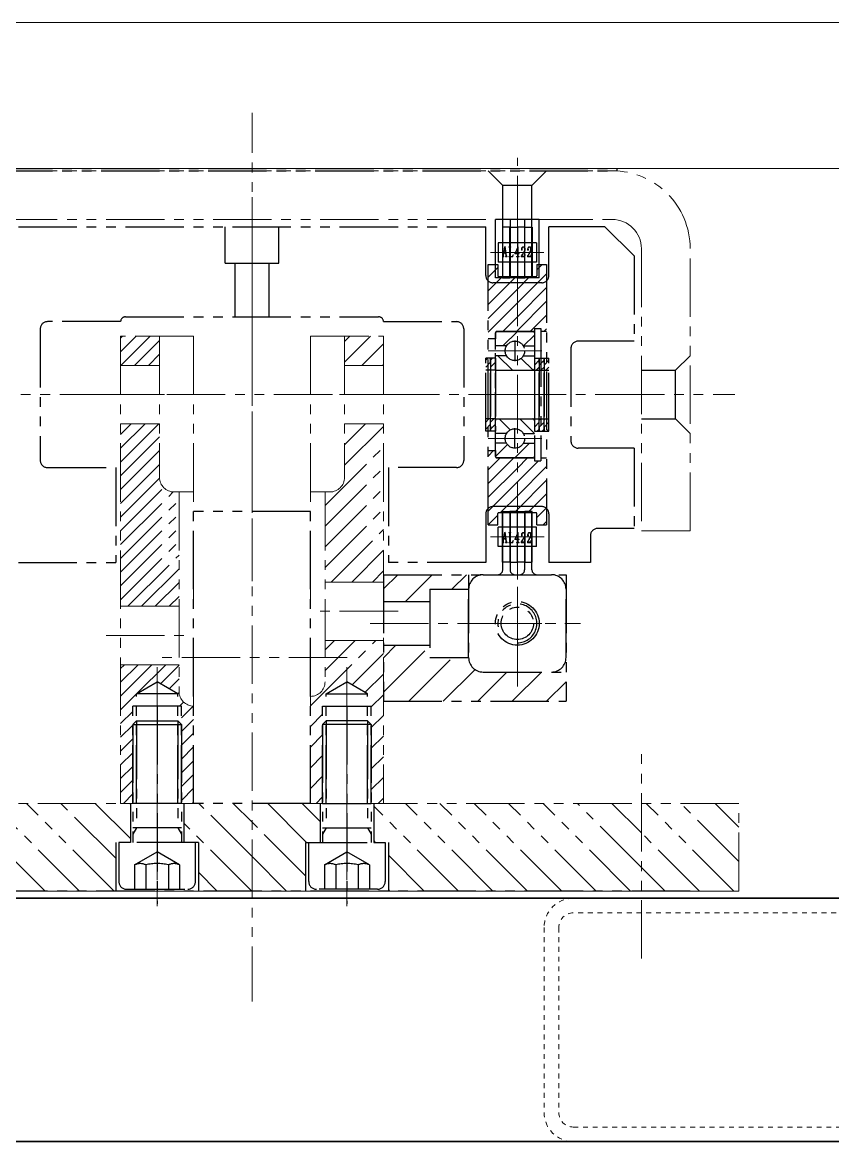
# Model space of a CAD drawing. Header units: millimetres. Extents: x -67280 to 67280, y -47520 to 47520.
# Drawn here: x 54686.8 to 54853.2, y -10783.5 to -10553.5 of the extents above; entities that cross this region are included whole.
import ezdxf

# ---------------------------------------------------------------- set-up
doc = ezdxf.new("R2010")
doc.units = ezdxf.units.MM
for name, pattern in [('AD_LTYPE0 0.18 mm_1_1_1_1_1_1_1_1_1_1_1_1_1_1_1_1', [16, 13, -1, 1, -1]), ('双点画线', [22, 12, -2, 2, -2, 2, -2]), ('虚线', [2, 1, -1])]:
    doc.linetypes.add(name, pattern=pattern)
for name, color, linetype, lineweight in [('7', 30, '双点画线', 18), ('ACADCAXA细实线层', 3, 'Continuous', 18), ('ACAD中心线层', 1, 'AD_LTYPE0 0.18 mm_1_1_1_1_1_1_1_1_1_1_1_1_1_1_1_1', 25), ('EB0', 7, 'Continuous', 35), ('尺寸线层', 4, 'Continuous', 18), ('虚线层', 100, '虚线', 18)]:
    doc.layers.add(name, color=color, linetype=linetype, lineweight=lineweight)

# ---------------------------------------------------------------- blocks, each defined once
blk = doc.blocks.new('*X1729')
at = {"layer": '7'}
for p, q in [((340, -84.82), (340, 11.39)), ((394.5, -13.5), (394.5, 2.17)), ((266, -0.5), (414, -0.5)), ((340, -5.93), (340, -171.19)), ((340, -33.5), (340, -8.32)), ((394.5, -24.5), (394.5, -7.5)), ((266, -10.5), (414, -10.5)), ((340, -14.5), (340, -84)), ((391.87, -16.14), (392, -16.08)), ((392, -16.08), (392.3, -18)), ((399.93, -17.3), (388.98, -17.3)), ((399.39, -17.3), (389.39, -17.3)), ((391.45, -18.21), (391.45, -18.14)), ((391.45, -18.14), (391.47, -18.14)), ((391.74, -18.21), (391.45, -18.21)), ((391.47, -18.14), (391.49, -18.14)), ((391.49, -18.14), (391.51, -18.13)), ((391.51, -18.13), (391.53, -18.11)), ((391.53, -18.11), (391.55, -18.07)), ((391.55, -18.07), (391.56, -18.04)), ((391.56, -18), (391.87, -16.14)), ((391.56, -18.04), (391.56, -18)), ((391.65, -17.89), (391.64, -17.95)), ((391.64, -17.95), (391.64, -18.01)), ((391.64, -18.01), (391.65, -18.07)), ((391.72, -17.44), (391.65, -17.89)), ((391.65, -18.07), (391.67, -18.12)), ((391.67, -18.12), (391.69, -18.14)), ((391.69, -18.14), (391.72, -18.14)), ((392.08, -17.44), (391.72, -17.44)), ((391.72, -18.14), (391.74, -18.14)), ((391.91, -16.35), (391.74, -17.36)), ((391.74, -17.36), (392.08, -17.36)), ((391.74, -18.14), (391.74, -18.21)), ((391.92, -16.35), (391.91, -16.35)), ((392.08, -17.36), (391.92, -16.35)), ((392.17, -17.97), (392.08, -17.44)), ((392.08, -18.21), (392.08, -18.14)), ((392.08, -18.14), (392.11, -18.14)), ((392.43, -18.21), (392.08, -18.21)), ((392.11, -18.14), (392.13, -18.14)), ((392.13, -18.14), (392.15, -18.13)), ((392.15, -18.13), (392.17, -18.09)), ((392.17, -18.01), (392.17, -17.97)), ((392.18, -18.05), (392.17, -18.01)), ((392.17, -18.09), (392.18, -18.05)), ((392.3, -18), (392.31, -18.04)), ((392.31, -18.04), (392.32, -18.08)), ((392.32, -18.08), (392.35, -18.11)), ((392.35, -18.11), (392.37, -18.13)), ((392.37, -18.13), (392.39, -18.14)), ((392.39, -18.14), (392.4, -18.14)), ((392.4, -18.14), (392.43, -18.14)), ((392.43, -18.14), (392.43, -18.21)), ((392.76, -16.21), (392.76, -16.14)), ((392.76, -16.14), (393.14, -16.14)), ((392.81, -16.21), (392.76, -16.21)), ((392.76, -18.21), (392.76, -18.14)), ((392.76, -18.14), (392.81, -18.14)), ((393.59, -18.21), (392.76, -18.21)), ((392.83, -16.21), (392.81, -16.21)), ((392.81, -18.14), (392.83, -18.14)), ((392.85, -16.22), (392.83, -16.21)), ((392.83, -18.14), (392.85, -18.13)), ((392.87, -16.24), (392.85, -16.22)), ((392.85, -18.13), (392.87, -18.11)), ((392.88, -16.26), (392.87, -16.24)), ((392.87, -18.11), (392.88, -18.09)), ((392.89, -16.29), (392.88, -16.26)), ((392.88, -18.09), (392.89, -18.06)), ((392.89, -16.31), (392.89, -16.29)), ((392.89, -18.04), (392.89, -16.31)), ((392.89, -18.06), (392.89, -18.04)), ((393.04, -16.24), (393.02, -16.26)), ((393.02, -16.26), (393.02, -16.29)), ((393.02, -16.29), (393.02, -16.31)), ((393.02, -16.31), (393.02, -18.04)), ((393.02, -18.04), (393.02, -18.06)), ((393.02, -18.06), (393.02, -18.09)), ((393.02, -18.09), (393.04, -18.11)), ((393.05, -16.22), (393.04, -16.24)), ((393.04, -18.11), (393.05, -18.13)), ((393.07, -16.21), (393.05, -16.22)), ((393.05, -18.13), (393.07, -18.14)), ((393.09, -16.21), (393.07, -16.21)), ((393.07, -18.14), (393.09, -18.14)), ((393.14, -16.21), (393.09, -16.21)), ((393.09, -18.14), (393.31, -18.14)), ((393.14, -16.14), (393.14, -16.21)), ((393.31, -18.14), (393.36, -18.14)), ((393.36, -18.14), (393.42, -18.11)), ((393.42, -18.11), (393.5, -18.03)), ((393.5, -18.03), (393.56, -17.93)), ((393.56, -17.93), (393.6, -17.82)), ((393.66, -17.74), (393.59, -18.21)), ((393.6, -17.82), (393.62, -17.71)), ((393.62, -17.71), (393.66, -17.74)), ((394.02, -17.52), (394.61, -16.12)), ((394.02, -17.58), (394.02, -17.52)), ((394.56, -17.58), (394.02, -17.58)), ((394.56, -16.42), (394.1, -17.51)), ((394.1, -17.51), (394.56, -17.51)), ((394.36, -18.21), (394.36, -18.14)), ((394.36, -18.14), (394.44, -18.14)), ((394.89, -18.21), (394.36, -18.21)), ((394.44, -18.14), (394.48, -18.14)), ((394.48, -18.14), (394.51, -18.13)), ((394.5, -76.46), (394.5, -16.42)), ((394.51, -18.13), (394.54, -18.1)), ((394.54, -18.1), (394.56, -18.06)), ((394.56, -17.51), (394.56, -16.42)), ((394.56, -16.42), (394.56, -16.42)), ((394.56, -17.98), (394.56, -17.58)), ((394.56, -18.02), (394.56, -17.98)), ((394.56, -18.06), (394.56, -18.02)), ((394.61, -16.12), (394.69, -16.12)), ((394.69, -16.12), (394.69, -17.51)), ((394.69, -17.51), (394.91, -17.51)), ((394.91, -17.58), (394.69, -17.58)), ((394.69, -17.58), (394.69, -17.98)), ((394.69, -17.98), (394.69, -18.02)), ((394.69, -18.02), (394.7, -18.06)), ((394.7, -18.06), (394.73, -18.1)), ((394.73, -18.1), (394.76, -18.13)), ((394.76, -18.13), (394.79, -18.14)), ((394.79, -18.14), (394.82, -18.14)), ((394.82, -18.14), (394.89, -18.14)), ((394.89, -18.14), (394.89, -18.21)), ((394.91, -17.51), (394.91, -17.58)), ((395.32, -18.05), (395.34, -18)), ((395.32, -18.21), (395.32, -18.05)), ((396.07, -18.21), (395.32, -18.21)), ((395.34, -16.51), (395.37, -16.38)), ((395.34, -16.64), (395.34, -16.51)), ((395.34, -16.68), (395.34, -16.64)), ((395.35, -16.73), (395.34, -16.68)), ((395.34, -18), (395.37, -17.91)), ((395.37, -16.78), (395.35, -16.73)), ((395.37, -16.38), (395.46, -16.25)), ((395.39, -16.81), (395.37, -16.78)), ((395.37, -17.91), (395.45, -17.77)), ((395.42, -16.82), (395.39, -16.81)), ((395.42, -17.99), (395.4, -18.03)), ((395.4, -18.03), (395.88, -18.03)), ((395.44, -16.82), (395.42, -16.82)), ((395.46, -17.91), (395.42, -17.99)), ((395.46, -16.82), (395.44, -16.82)), ((395.45, -17.77), (395.54, -17.62)), ((395.46, -16.25), (395.57, -16.15)), ((395.48, -16.34), (395.46, -16.41)), ((395.46, -16.41), (395.46, -16.47)), ((395.46, -16.47), (395.46, -16.51)), ((395.46, -16.51), (395.47, -16.55)), ((395.48, -16.81), (395.46, -16.82)), ((395.55, -17.74), (395.46, -17.91)), ((395.47, -16.55), (395.49, -16.6)), ((395.53, -16.27), (395.48, -16.34)), ((395.5, -16.79), (395.48, -16.81)), ((395.49, -16.6), (395.51, -16.64)), ((395.51, -16.76), (395.5, -16.79)), ((395.51, -16.64), (395.52, -16.67)), ((395.52, -16.73), (395.51, -16.76)), ((395.52, -16.67), (395.52, -16.69)), ((395.52, -16.69), (395.52, -16.73)), ((395.59, -16.21), (395.53, -16.27)), ((395.54, -17.62), (395.62, -17.49)), ((395.68, -17.54), (395.55, -17.74)), ((395.57, -16.15), (395.65, -16.12)), ((395.65, -16.19), (395.59, -16.21)), ((395.62, -17.49), (395.7, -17.37)), ((395.65, -16.12), (395.72, -16.12)), ((395.7, -16.19), (395.65, -16.19)), ((395.8, -17.36), (395.68, -17.54)), ((395.76, -16.19), (395.7, -16.19)), ((395.7, -17.37), (395.76, -17.27)), ((395.72, -16.12), (395.82, -16.12)), ((395.82, -16.22), (395.76, -16.19)), ((395.76, -17.27), (395.83, -17.15)), ((395.91, -17.19), (395.8, -17.36)), ((395.82, -16.12), (395.91, -16.15)), ((395.89, -16.3), (395.82, -16.22)), ((395.83, -17.15), (395.89, -16.98)), ((395.88, -18.03), (395.92, -18.03)), ((395.94, -16.42), (395.89, -16.3)), ((395.89, -16.98), (395.94, -16.83)), ((395.91, -16.15), (396.01, -16.26)), ((395.96, -17.13), (395.91, -17.19)), ((395.92, -18.03), (395.96, -18.01)), ((395.95, -16.53), (395.94, -16.42)), ((395.94, -16.83), (395.95, -16.72)), ((395.95, -16.64), (395.95, -16.53)), ((395.95, -16.72), (395.95, -16.64)), ((396.01, -17.04), (395.96, -17.13)), ((395.96, -18.01), (396, -17.94)), ((396, -17.94), (396.04, -17.86)), ((396.01, -16.26), (396.08, -16.4)), ((396.05, -16.91), (396.01, -17.04)), ((396.04, -17.86), (396.06, -17.77)), ((396.09, -16.79), (396.05, -16.91)), ((396.06, -17.77), (396.07, -17.69)), ((396.07, -17.69), (396.11, -17.69)), ((396.11, -17.69), (396.07, -18.21)), ((396.08, -16.4), (396.1, -16.52)), ((396.1, -16.7), (396.09, -16.79)), ((396.1, -16.52), (396.1, -16.62)), ((396.1, -16.62), (396.1, -16.7)), ((396.57, -18.05), (396.6, -18)), ((396.57, -18.21), (396.57, -18.05)), ((397.33, -18.21), (396.57, -18.21)), ((396.6, -16.51), (396.63, -16.38)), ((396.6, -16.64), (396.6, -16.51)), ((396.6, -16.68), (396.6, -16.64)), ((396.61, -16.73), (396.6, -16.68)), ((396.6, -18), (396.63, -17.91)), ((396.63, -16.78), (396.61, -16.73)), ((396.63, -16.38), (396.72, -16.25)), ((396.65, -16.81), (396.63, -16.78)), ((396.63, -17.91), (396.71, -17.77)), ((396.68, -16.82), (396.65, -16.81)), ((396.68, -17.99), (396.66, -18.03)), ((396.66, -18.03), (397.14, -18.03)), ((396.7, -16.82), (396.68, -16.82)), ((396.72, -17.91), (396.68, -17.99)), ((396.72, -16.82), (396.7, -16.82)), ((396.71, -17.77), (396.8, -17.62)), ((396.72, -16.25), (396.83, -16.15)), ((396.74, -16.34), (396.72, -16.41)), ((396.72, -16.41), (396.72, -16.47)), ((396.72, -16.47), (396.72, -16.51)), ((396.72, -16.51), (396.73, -16.55)), ((396.74, -16.81), (396.72, -16.82)), ((396.81, -17.74), (396.72, -17.91)), ((396.73, -16.55), (396.75, -16.6)), ((396.79, -16.27), (396.74, -16.34)), ((396.76, -16.79), (396.74, -16.81)), ((396.75, -16.6), (396.77, -16.64)), ((396.77, -16.76), (396.76, -16.79)), ((396.77, -16.64), (396.78, -16.67)), ((396.78, -16.73), (396.77, -16.76)), ((396.78, -16.67), (396.78, -16.69)), ((396.78, -16.69), (396.78, -16.73)), ((396.85, -16.21), (396.79, -16.27)), ((396.8, -17.62), (396.88, -17.49)), ((396.94, -17.54), (396.81, -17.74)), ((396.83, -16.15), (396.91, -16.12)), ((396.91, -16.19), (396.85, -16.21)), ((396.88, -17.49), (396.95, -17.37)), ((396.91, -16.12), (396.98, -16.12)), ((396.95, -16.19), (396.91, -16.19)), ((397.06, -17.36), (396.94, -17.54)), ((397.02, -16.19), (396.95, -16.19)), ((396.95, -17.37), (397.02, -17.27)), ((396.98, -16.12), (397.08, -16.12)), ((397.08, -16.22), (397.02, -16.19)), ((397.02, -17.27), (397.09, -17.15)), ((397.17, -17.19), (397.06, -17.36)), ((397.08, -16.12), (397.17, -16.15)), ((397.15, -16.3), (397.08, -16.22)), ((397.09, -17.15), (397.15, -16.98)), ((397.14, -18.03), (397.18, -18.03)), ((397.2, -16.42), (397.15, -16.3)), ((397.15, -16.98), (397.2, -16.83)), ((397.17, -16.15), (397.27, -16.26)), ((397.22, -17.13), (397.17, -17.19)), ((397.18, -18.03), (397.22, -18.01)), ((397.21, -16.53), (397.2, -16.42)), ((397.2, -16.83), (397.21, -16.72)), ((397.21, -16.64), (397.21, -16.53)), ((397.21, -16.72), (397.21, -16.64)), ((397.27, -17.04), (397.22, -17.13)), ((397.22, -18.01), (397.26, -17.94)), ((397.26, -17.94), (397.3, -17.86)), ((397.27, -16.26), (397.33, -16.4)), ((397.31, -16.91), (397.27, -17.04)), ((397.3, -17.86), (397.32, -17.77)), ((397.35, -16.79), (397.31, -16.91)), ((397.32, -17.77), (397.33, -17.69)), ((397.33, -16.4), (397.36, -16.52)), ((397.33, -17.69), (397.37, -17.69)), ((397.37, -17.69), (397.33, -18.21)), ((397.36, -16.7), (397.35, -16.79)), ((397.36, -16.52), (397.36, -16.62)), ((397.36, -16.62), (397.36, -16.7)), ((420, -16.5), (420, -74.5)), ((430, -74.5), (430, -16.5)), ((388.5, -22.34), (390.5, -20.34)), ((398.5, -20.83), (399.58, -19.75)), ((388.5, -28), (394.25, -22.25)), ((388.5, -25.17), (391.42, -22.25)), ((394.5, -27.66), (400.5, -21.66)), ((394.5, -24.83), (397.08, -22.25)), ((388.5, -30.83), (394.5, -24.83)), ((394.5, -30.49), (400.5, -24.49)), ((394.5, -33.31), (400.5, -27.31)), ((388.5, -33.66), (394.5, -27.66)), ((391.49, -33.5), (394.5, -30.49)), ((397.14, -33.5), (400.5, -30.14)), ((313, -34.5), (313, -130.5)), ((328, -34.5), (313, -34.5)), ((313, -37.72), (316.22, -34.5)), ((313, -34.9), (313.4, -34.5)), ((313.05, -40.5), (319.05, -34.5)), ((321, -34.5), (321, -63.5)), ((328, -34.5), (328, -130.5)), ((352, -34.5), (352, -130.5)), ((352, -34.5), (367, -34.5)), ((359, -34.5), (359, -63.5)), ((359, -39.81), (364.31, -34.5)), ((359, -35.57), (360.07, -34.5)), ((367, -34.5), (367, -130.5)), ((390, -33.77), (390.27, -33.5)), ((391.51, -36.5), (394.51, -33.5)), ((394.31, -33.5), (394.5, -33.31)), ((395.76, -36.5), (398, -34.26)), ((399.97, -33.5), (400.5, -32.97)), ((315.88, -40.5), (321, -35.38)), ((362.55, -40.5), (367, -36.05)), ((389.99, -35), (390, -34.99)), ((318.71, -40.5), (321, -38.21)), ((388, -39.43), (388.43, -39)), ((388.5, -37.5), (399.5, -37.5)), ((389, -39.43), (389.43, -39)), ((393.49, -41.5), (390.49, -38.5)), ((397.73, -41.5), (395.27, -39.04)), ((398, -39.01), (398.01, -39)), ((399, -39.01), (399.01, -39)), ((400, -39.01), (400.01, -39)), ((313, -40.5), (321, -40.5)), ((367, -40.5), (359, -40.5)), ((366.79, -40.5), (367, -40.29)), ((388, -40.84), (389, -39.84)), ((388.76, -41.5), (389, -41.26)), ((389, -40.84), (390, -39.84)), ((389.76, -41.5), (390, -41.26)), ((398, -40.43), (399, -39.43)), ((398.34, -41.5), (399, -40.84)), ((399, -40.43), (400, -39.43)), ((399.34, -41.5), (400, -40.84)), ((400, -40.43), (401, -39.43)), ((400.34, -41.5), (401, -40.84)), ((256.5, -46.5), (421.5, -46.5)), ((310, -46.5), (324, -46.5)), ((370, -46.5), (356, -46.5)), ((390.17, -46.5), (386.48, -46.5)), ((399.5, -46.5), (387, -46.5)), ((391.17, -46.5), (387.48, -46.5)), ((388.5, -46.5), (399.5, -46.5)), ((396.83, -46.5), (400.52, -46.5)), ((397.83, -46.5), (401.52, -46.5)), ((398.83, -46.5), (402.52, -46.5)), ((412.7, -46.5), (439.18, -46.5)), ((313, -52.5), (321, -52.5)), ((313, -60.35), (320.85, -52.5)), ((313, -57.52), (318.02, -52.5)), ((313, -54.7), (315.2, -52.5)), ((367, -52.5), (359, -52.5)), ((359, -56.78), (363.28, -52.5)), ((359, -52.54), (359.04, -52.5)), ((388, -52.16), (388.66, -51.5)), ((388, -53.57), (389, -52.57)), ((389, -52.16), (389.66, -51.5)), ((389, -53.57), (390, -52.57)), ((393.02, -53.76), (390.76, -51.5)), ((398, -54.46), (395.04, -51.5)), ((398, -51.74), (398.24, -51.5)), ((398, -53.16), (399, -52.16)), ((399, -51.74), (399.24, -51.5)), ((399, -53.16), (400, -52.16)), ((400, -51.74), (400.24, -51.5)), ((400, -53.16), (401, -52.16)), ((313, -63.18), (321, -55.18)), ((359, -61.02), (367, -53.02)), ((388.99, -54), (389, -53.99)), ((389.99, -54), (390, -53.99)), ((398.57, -54), (399, -53.57)), ((399.57, -54), (400, -53.57)), ((400.57, -54), (401, -53.57)), ((355, -69.26), (367, -57.26)), ((388.5, -55.5), (399.5, -55.5)), ((390, -59.23), (392.46, -56.77)), ((393.97, -59.5), (396.97, -56.5)), ((313, -66.01), (321, -58.01)), ((388.5, -59.11), (389.61, -58)), ((388.5, -61.94), (390.94, -59.5)), ((388.5, -64.77), (393.77, -59.5)), ((394.5, -61.6), (396.6, -59.5)), ((399.3, -59.63), (399.43, -59.5)), ((313, -68.84), (321, -60.84)), ((355, -73.51), (367, -61.51)), ((388.5, -67.6), (394.5, -61.6)), ((394.5, -64.43), (398.83, -60.1)), ((394.5, -67.26), (400.5, -61.26)), ((313, -71.67), (321, -63.66)), ((394.5, -70.08), (400.5, -64.08)), ((313, -74.49), (321.88, -65.62)), ((313, -77.32), (323.83, -66.5)), ((325, -66.5), (324, -66.5)), ((325, -66.5), (325, -107.5)), ((325, -66.5), (328, -66.5)), ((355, -66.5), (352, -66.5)), ((355, -77.75), (367, -65.75)), ((355, -66.5), (355, -105.5)), ((355, -66.5), (356, -66.5)), ((388.5, -70.43), (394.5, -64.43)), ((313, -80.15), (325, -68.15)), ((391.01, -70.75), (394.5, -67.26)), ((394.5, -106.5), (394.5, -67.51)), ((396.66, -70.75), (400.5, -66.91)), ((313, -82.98), (325, -70.98)), ((355, -81.99), (367, -69.99)), ((388.51, -73.25), (390.5, -71.26)), ((393.83, -70.75), (394.5, -70.08)), ((398.5, -71.74), (400.5, -69.74)), ((399.82, -73.25), (400.5, -72.57)), ((313, -85.81), (325, -73.81)), ((356.23, -85), (367, -74.23)), ((399.93, -75.7), (388.98, -75.7)), ((389.07, -75.7), (400.02, -75.7)), ((391.56, -76.71), (391.87, -74.85)), ((391.91, -75.06), (391.74, -76.07)), ((391.87, -74.85), (392, -74.79)), ((391.92, -75.06), (391.91, -75.06)), ((392.08, -76.07), (391.92, -75.06)), ((392, -74.79), (392.3, -76.71)), ((392.76, -74.92), (392.76, -74.85)), ((392.76, -74.85), (393.14, -74.85)), ((392.81, -74.92), (392.76, -74.92)), ((392.83, -74.92), (392.81, -74.92)), ((392.85, -74.93), (392.83, -74.92)), ((392.87, -74.95), (392.85, -74.93)), ((392.88, -74.97), (392.87, -74.95)), ((392.89, -75), (392.88, -74.97)), ((392.89, -75.02), (392.89, -75)), ((392.89, -76.75), (392.89, -75.02)), ((393.04, -74.95), (393.02, -74.97)), ((393.02, -74.97), (393.02, -75)), ((393.02, -75), (393.02, -75.02)), ((393.02, -75.02), (393.02, -76.75)), ((393.05, -74.93), (393.04, -74.95)), ((393.07, -74.92), (393.05, -74.93)), ((393.09, -74.92), (393.07, -74.92)), ((393.14, -74.92), (393.09, -74.92)), ((393.14, -74.85), (393.14, -74.92)), ((394.02, -76.23), (394.61, -74.83)), ((394.56, -75.13), (394.1, -76.22)), ((394.56, -76.22), (394.56, -75.13)), ((394.56, -75.13), (394.56, -75.13)), ((394.61, -74.83), (394.69, -74.83)), ((394.69, -74.83), (394.69, -76.22)), ((395.34, -75.22), (395.37, -75.09)), ((395.34, -75.35), (395.34, -75.22)), ((395.34, -75.4), (395.34, -75.35)), ((395.35, -75.44), (395.34, -75.4)), ((395.37, -75.49), (395.35, -75.44)), ((395.37, -75.09), (395.46, -74.96)), ((395.39, -75.52), (395.37, -75.49)), ((395.42, -75.53), (395.39, -75.52)), ((395.44, -75.53), (395.42, -75.53)), ((395.46, -75.53), (395.44, -75.53)), ((395.46, -74.96), (395.57, -74.86)), ((395.48, -75.05), (395.46, -75.12)), ((395.46, -75.12), (395.46, -75.18)), ((395.46, -75.18), (395.46, -75.22)), ((395.46, -75.22), (395.47, -75.26)), ((395.48, -75.52), (395.46, -75.53)), ((395.47, -75.26), (395.49, -75.31)), ((395.53, -74.98), (395.48, -75.05)), ((395.5, -75.5), (395.48, -75.52)), ((395.49, -75.31), (395.51, -75.35)), ((395.51, -75.47), (395.5, -75.5)), ((395.51, -75.35), (395.52, -75.38)), ((395.52, -75.44), (395.51, -75.47)), ((395.52, -75.38), (395.52, -75.41)), ((395.52, -75.41), (395.52, -75.44)), ((395.59, -74.92), (395.53, -74.98)), ((395.57, -74.86), (395.65, -74.83)), ((395.65, -74.9), (395.59, -74.92)), ((395.65, -74.83), (395.72, -74.83)), ((395.7, -74.9), (395.65, -74.9)), ((395.76, -74.9), (395.7, -74.9)), ((395.72, -74.83), (395.82, -74.83)), ((395.82, -74.93), (395.76, -74.9)), ((395.76, -75.98), (395.83, -75.86)), ((395.82, -74.83), (395.91, -74.86)), ((395.89, -75.02), (395.82, -74.93)), ((395.83, -75.86), (395.89, -75.69)), ((395.94, -75.13), (395.89, -75.02)), ((395.89, -75.69), (395.94, -75.54)), ((395.91, -74.86), (396.01, -74.97)), ((395.96, -75.84), (395.91, -75.9)), ((395.95, -75.24), (395.94, -75.13)), ((395.94, -75.54), (395.95, -75.43)), ((395.95, -75.35), (395.95, -75.24)), ((395.95, -75.43), (395.95, -75.35)), ((396.01, -75.75), (395.96, -75.84)), ((396.01, -74.97), (396.08, -75.11)), ((396.05, -75.63), (396.01, -75.75)), ((396.09, -75.5), (396.05, -75.63)), ((396.08, -75.11), (396.1, -75.23)), ((396.1, -75.41), (396.09, -75.5)), ((396.1, -75.23), (396.1, -75.33)), ((396.1, -75.33), (396.1, -75.41)), ((396.6, -75.22), (396.63, -75.09)), ((396.6, -75.35), (396.6, -75.22)), ((396.6, -75.4), (396.6, -75.35)), ((396.61, -75.44), (396.6, -75.4)), ((396.63, -75.49), (396.61, -75.44)), ((396.63, -75.09), (396.72, -74.96)), ((396.65, -75.52), (396.63, -75.49)), ((396.68, -75.53), (396.65, -75.52)), ((396.7, -75.53), (396.68, -75.53)), ((396.72, -75.53), (396.7, -75.53)), ((396.72, -74.96), (396.83, -74.86)), ((396.74, -75.05), (396.72, -75.12)), ((396.72, -75.12), (396.72, -75.18)), ((396.72, -75.18), (396.72, -75.22)), ((396.72, -75.22), (396.73, -75.26)), ((396.74, -75.52), (396.72, -75.53)), ((396.73, -75.26), (396.75, -75.31)), ((396.79, -74.98), (396.74, -75.05)), ((396.76, -75.5), (396.74, -75.52)), ((396.75, -75.31), (396.77, -75.35)), ((396.77, -75.47), (396.76, -75.5)), ((396.77, -75.35), (396.78, -75.38)), ((396.78, -75.44), (396.77, -75.47)), ((396.78, -75.38), (396.78, -75.41)), ((396.78, -75.41), (396.78, -75.44)), ((396.85, -74.92), (396.79, -74.98)), ((396.83, -74.86), (396.91, -74.83)), ((396.91, -74.9), (396.85, -74.92)), ((396.91, -74.83), (396.98, -74.83)), ((396.95, -74.9), (396.91, -74.9)), ((397.02, -74.9), (396.95, -74.9)), ((396.98, -74.83), (397.08, -74.83)), ((397.08, -74.93), (397.02, -74.9)), ((397.02, -75.98), (397.09, -75.86)), ((397.08, -74.83), (397.17, -74.86)), ((397.15, -75.02), (397.08, -74.93)), ((397.09, -75.86), (397.15, -75.69)), ((397.2, -75.13), (397.15, -75.02)), ((397.15, -75.69), (397.2, -75.54)), ((397.17, -74.86), (397.27, -74.97)), ((397.22, -75.84), (397.17, -75.9)), ((397.21, -75.24), (397.2, -75.13)), ((397.2, -75.54), (397.21, -75.43)), ((397.21, -75.35), (397.21, -75.24)), ((397.21, -75.43), (397.21, -75.35)), ((397.27, -75.75), (397.22, -75.84)), ((397.27, -74.97), (397.33, -75.11)), ((397.31, -75.63), (397.27, -75.75)), ((397.35, -75.5), (397.31, -75.63)), ((397.33, -75.11), (397.36, -75.23)), ((397.36, -75.41), (397.35, -75.5)), ((397.36, -75.23), (397.36, -75.33)), ((397.36, -75.33), (397.36, -75.41)), ((420, -74.5), (430, -74.5)), ((313, -88.64), (325, -76.64)), ((391.45, -76.92), (391.45, -76.85)), ((391.45, -76.85), (391.47, -76.85)), ((391.74, -76.92), (391.45, -76.92)), ((391.47, -76.85), (391.49, -76.85)), ((391.49, -76.85), (391.51, -76.84)), ((391.51, -76.84), (391.53, -76.82)), ((391.53, -76.82), (391.55, -76.79)), ((391.55, -76.79), (391.56, -76.75)), ((391.56, -76.75), (391.56, -76.71)), ((391.65, -76.6), (391.64, -76.66)), ((391.64, -76.66), (391.64, -76.72)), ((391.64, -76.72), (391.65, -76.78)), ((391.72, -76.15), (391.65, -76.6)), ((391.65, -76.78), (391.67, -76.83)), ((391.67, -76.83), (391.69, -76.85)), ((391.69, -76.85), (391.72, -76.85)), ((392.08, -76.15), (391.72, -76.15)), ((391.72, -76.85), (391.74, -76.85)), ((391.74, -76.07), (392.08, -76.07)), ((391.74, -76.85), (391.74, -76.92)), ((392.17, -76.68), (392.08, -76.15)), ((392.08, -76.92), (392.08, -76.85)), ((392.08, -76.85), (392.11, -76.85)), ((392.43, -76.92), (392.08, -76.92)), ((392.11, -76.85), (392.13, -76.85)), ((392.13, -76.85), (392.15, -76.84)), ((392.15, -76.84), (392.17, -76.81)), ((392.17, -76.72), (392.17, -76.68)), ((392.18, -76.76), (392.17, -76.72)), ((392.17, -76.81), (392.18, -76.76)), ((392.3, -76.71), (392.31, -76.75)), ((392.31, -76.75), (392.32, -76.79)), ((392.32, -76.79), (392.35, -76.82)), ((392.35, -76.82), (392.37, -76.84)), ((392.37, -76.84), (392.39, -76.85)), ((392.39, -76.85), (392.4, -76.85)), ((392.4, -76.85), (392.43, -76.85)), ((392.43, -76.85), (392.43, -76.92)), ((392.76, -76.92), (392.76, -76.85)), ((392.76, -76.85), (392.81, -76.85)), ((393.59, -76.92), (392.76, -76.92)), ((392.81, -76.85), (392.83, -76.85)), ((392.83, -76.85), (392.85, -76.84)), ((392.85, -76.84), (392.87, -76.82)), ((392.87, -76.82), (392.88, -76.8)), ((392.88, -76.8), (392.89, -76.77)), ((392.89, -76.77), (392.89, -76.75)), ((393.02, -76.75), (393.02, -76.77)), ((393.02, -76.77), (393.02, -76.8)), ((393.02, -76.8), (393.04, -76.82)), ((393.04, -76.82), (393.05, -76.84)), ((393.05, -76.84), (393.07, -76.85)), ((393.07, -76.85), (393.09, -76.85)), ((393.09, -76.85), (393.31, -76.85)), ((393.31, -76.85), (393.36, -76.85)), ((393.36, -76.85), (393.42, -76.82)), ((393.42, -76.82), (393.5, -76.74)), ((393.5, -76.74), (393.56, -76.64)), ((393.56, -76.64), (393.6, -76.53)), ((393.66, -76.45), (393.59, -76.92)), ((393.6, -76.53), (393.62, -76.42)), ((393.62, -76.42), (393.66, -76.45)), ((394.02, -76.29), (394.02, -76.23)), ((394.56, -76.29), (394.02, -76.29)), ((394.1, -76.22), (394.56, -76.22)), ((394.36, -76.92), (394.36, -76.85)), ((394.36, -76.85), (394.44, -76.85)), ((394.89, -76.92), (394.36, -76.92)), ((394.44, -76.85), (394.48, -76.85)), ((394.48, -76.85), (394.51, -76.84)), ((394.51, -76.84), (394.54, -76.81)), ((394.54, -76.81), (394.56, -76.77)), ((394.56, -76.69), (394.56, -76.29)), ((394.56, -76.73), (394.56, -76.69)), ((394.56, -76.77), (394.56, -76.73)), ((394.69, -76.22), (394.91, -76.22)), ((394.91, -76.29), (394.69, -76.29)), ((394.69, -76.29), (394.69, -76.69)), ((394.69, -76.69), (394.69, -76.73)), ((394.69, -76.73), (394.7, -76.77)), ((394.7, -76.77), (394.73, -76.81)), ((394.73, -76.81), (394.76, -76.84)), ((394.76, -76.84), (394.79, -76.85)), ((394.79, -76.85), (394.82, -76.85)), ((394.82, -76.85), (394.89, -76.85)), ((394.89, -76.85), (394.89, -76.92)), ((394.91, -76.22), (394.91, -76.29)), ((395.32, -76.76), (395.34, -76.71)), ((395.32, -76.92), (395.32, -76.76)), ((396.07, -76.92), (395.32, -76.92)), ((395.34, -76.71), (395.37, -76.63)), ((395.37, -76.63), (395.45, -76.48)), ((395.42, -76.7), (395.4, -76.74)), ((395.4, -76.74), (395.88, -76.74)), ((395.46, -76.62), (395.42, -76.7)), ((395.45, -76.48), (395.54, -76.33)), ((395.55, -76.45), (395.46, -76.62)), ((395.54, -76.33), (395.62, -76.2)), ((395.68, -76.25), (395.55, -76.45)), ((395.62, -76.2), (395.7, -76.09)), ((395.8, -76.07), (395.68, -76.25)), ((395.7, -76.09), (395.76, -75.98)), ((395.91, -75.9), (395.8, -76.07)), ((395.88, -76.74), (395.92, -76.74)), ((395.92, -76.74), (395.96, -76.72)), ((395.96, -76.72), (396, -76.65)), ((396, -76.65), (396.04, -76.57)), ((396.04, -76.57), (396.06, -76.48)), ((396.06, -76.48), (396.07, -76.4)), ((396.07, -76.4), (396.11, -76.4)), ((396.11, -76.4), (396.07, -76.92)), ((396.57, -76.76), (396.6, -76.71)), ((396.57, -76.92), (396.57, -76.76)), ((397.33, -76.92), (396.57, -76.92)), ((396.6, -76.71), (396.63, -76.63)), ((396.63, -76.63), (396.71, -76.48)), ((396.68, -76.7), (396.66, -76.74)), ((396.66, -76.74), (397.14, -76.74)), ((396.72, -76.62), (396.68, -76.7)), ((396.71, -76.48), (396.8, -76.33)), ((396.81, -76.45), (396.72, -76.62)), ((396.8, -76.33), (396.88, -76.2)), ((396.94, -76.25), (396.81, -76.45)), ((396.88, -76.2), (396.95, -76.09)), ((397.06, -76.07), (396.94, -76.25)), ((396.95, -76.09), (397.02, -75.98)), ((397.17, -75.9), (397.06, -76.07)), ((397.14, -76.74), (397.18, -76.74)), ((397.18, -76.74), (397.22, -76.72)), ((397.22, -76.72), (397.26, -76.65)), ((397.26, -76.65), (397.3, -76.57)), ((397.3, -76.57), (397.32, -76.48)), ((397.32, -76.48), (397.33, -76.4)), ((397.33, -76.4), (397.37, -76.4)), ((397.37, -76.4), (397.33, -76.92)), ((314.47, -90), (325, -79.47)), ((360.48, -85), (367, -78.48)), ((317.29, -90), (325, -82.29)), ((364.72, -85), (367, -82.72)), ((367, -85), (355, -85)), ((367, -86.43), (369.93, -83.5)), ((371.5, -89), (377, -83.5)), ((381.07, -86.5), (384.07, -83.5)), ((320.12, -90), (325, -85.12)), ((394.5, -101), (394.5, -86)), ((394.5, -100.5), (394.5, -86.5)), ((322.95, -90), (325, -87.95)), ((313, -90), (325, -90)), ((370, -91), (352, -91)), ((364.24, -93.5), (407.03, -93.5)), ((382.39, -93.5), (407.5, -93.5)), ((387.5, -93.5), (401.5, -93.5)), ((310, -96), (328, -96)), ((352, -110.45), (365.45, -97)), ((367, -97), (355, -97)), ((355, -98.96), (356.96, -97)), ((355, -103.21), (361.21, -97)), ((367, -100.57), (369.57, -98)), ((367, -107.64), (376.5, -98.14)), ((359.55, -100.5), (319.87, -100.5)), ((360.57, -106.12), (367, -99.69)), ((372.21, -109.5), (381.21, -100.5)), ((313, -102), (325, -102)), ((313, -102.78), (313.78, -102)), ((313, -105.61), (316.61, -102)), ((313, -108.44), (319.44, -102)), ((316.39, -107.87), (322.26, -102)), ((320.5, -133.5), (320.5, -102.5)), ((321.19, -105.9), (325, -102.09)), ((359.5, -133.5), (359.5, -102.5)), ((379.28, -109.5), (385.81, -102.98)), ((386.36, -109.5), (392.36, -103.5)), ((393.43, -109.5), (399.43, -103.5)), ((322.99, -106.94), (325, -104.92)), ((363.26, -107.67), (367, -103.93)), ((400.5, -109.5), (404.5, -105.5)), ((313, -111.26), (316.25, -108.01)), ((324.75, -108), (325.01, -107.74)), ((325.08, -110.5), (325.92, -109.66)), ((364.5, -110.68), (367, -108.18)), ((313, -114.09), (315.5, -111.59)), ((325.5, -112.91), (327.91, -110.5)), ((352, -114.69), (354.5, -112.19)), ((364.5, -114.92), (367, -112.42)), ((313, -116.92), (315.5, -114.42)), ((325.5, -115.73), (328, -113.23)), ((313, -119.75), (315.5, -117.25)), ((325.5, -118.56), (328, -116.06)), ((352, -118.93), (354.5, -116.43)), ((364.5, -119.16), (367, -116.66)), ((325.5, -121.39), (328, -118.89)), ((420, -162.4), (420, -118.84)), ((313, -122.58), (315.5, -120.08)), ((325.5, -124.22), (328, -121.72)), ((352, -123.18), (354.5, -120.68)), ((364.5, -123.4), (367, -120.9)), ((313, -125.41), (315.5, -122.91)), ((313, -128.23), (315.5, -125.73)), ((320.5, -126.24), (320.5, -151.64)), ((325.5, -127.05), (328, -124.55)), ((352, -127.42), (354.5, -124.92)), ((359.5, -126.24), (359.5, -151.64)), ((364.5, -127.65), (367, -125.15)), ((313.56, -130.5), (315.5, -128.56)), ((325.5, -129.88), (328, -127.38)), ((440, -130.5), (240, -130.5)), ((297.5, -148.5), (279.5, -130.5)), ((304.57, -148.5), (286.57, -130.5)), ((311.65, -148.5), (293.65, -130.5)), ((312, -141.78), (300.72, -130.5)), ((315, -137.71), (307.79, -130.5)), ((328, -130.5), (313, -130.5)), ((315, -130.64), (314.86, -130.5)), ((327.71, -130.5), (328, -130.21)), ((340, -141.43), (329.07, -130.5)), ((340, -134.36), (336.14, -130.5)), ((351.21, -138.5), (343.21, -130.5)), ((354, -134.22), (350.28, -130.5)), ((352, -130.5), (367, -130.5)), ((353.16, -130.5), (354.5, -129.16)), ((382.43, -148.5), (365, -131.07)), ((365.89, -130.5), (367, -129.39)), ((389.5, -148.5), (371.5, -130.5)), ((396.57, -148.5), (378.57, -130.5)), ((403.64, -148.5), (385.64, -130.5)), ((410.71, -148.5), (392.71, -130.5)), ((417.78, -148.5), (399.78, -130.5)), ((420, -143.65), (406.85, -130.5)), ((420, -136.58), (413.92, -130.5)), ((438.99, -148.5), (420.99, -130.5)), ((440, -142.43), (428.07, -130.5)), ((440, -135.36), (435.14, -130.5)), ((440, -148.5), (440, -130.5)), ((339.93, -148.5), (326, -134.57)), ((351, -145.36), (340, -134.36)), ((431.92, -148.5), (420, -136.58)), ((365.36, -138.5), (365, -138.14)), ((347.07, -148.5), (340, -141.43)), ((375.36, -148.5), (368, -141.14)), ((332.86, -148.5), (329, -144.64)), ((424.85, -148.5), (420, -143.65)), ((440, -148.5), (240, -148.5)), ((368.28, -148.5), (368, -148.22))]:
    blk.add_line(p, q, dxfattribs=at)
at = {"layer": '7', "linetype": '双点画线', "lineweight": 25}
for p, q in [((265, 0), (415, 0)), ((415, -0.5), (415, 0)), ((265, -0.5), (415, -0.5)), ((391.5, -3.5), (388.5, -0.5)), ((397.5, -3.5), (400.5, -0.5)), ((397.5, -3.5), (391.5, -3.5)), ((391.5, -10.5), (391.5, -3.5)), ((397.5, -10.5), (397.5, -3.5)), ((399, -10.5), (390, -10.5)), ((390, -22.5), (390, -10.5)), ((391.5, -22.5), (391.5, -10.5)), ((393, -10.5), (393, -22.5)), ((396, -10.5), (396, -22.5)), ((397.5, -22.5), (397.5, -10.5)), ((399, -22.5), (399, -10.5)), ((292, -12), (388, -12)), ((334.5, -19.5), (334.5, -12)), ((345.5, -19.5), (345.5, -12)), ((388, -22), (388, -12)), ((391.48, -12.1), (391.48, -22.5)), ((392.99, -12.1), (391.48, -12.1)), ((392.99, -22.5), (392.99, -12.1)), ((392.99, -22.5), (392.99, -12.1)), ((392.99, -12.1), (394.5, -12.1)), ((394.5, -12.1), (394.5, -22.5)), ((394.5, -12.1), (394.5, -22.5)), ((396.01, -12.1), (394.5, -12.1)), ((396.01, -22.5), (396.01, -12.1)), ((396.01, -12.1), (397.52, -12.1)), ((396.01, -22.5), (396.01, -12.1)), ((397.52, -12.1), (397.52, -22.5)), ((412.5, -12), (401, -12)), ((401, -22), (401, -12)), ((412.5, -12), (418.5, -18)), ((398.45, -15.32), (390.55, -15.32)), ((390.55, -15.32), (390.55, -19.28)), ((398.45, -15.32), (398.45, -19.28)), ((418.5, -18), (418.5, -35.5)), ((334.5, -19.5), (345.5, -19.5)), ((336.5, -30.5), (336.5, -19.5)), ((343.5, -30.5), (343.5, -19.5)), ((388.5, -73.25), (388.5, -19.75)), ((388.5, -19.75), (390.5, -19.75)), ((390.5, -19.75), (390.5, -22.05)), ((398.45, -19.28), (390.55, -19.28)), ((398.5, -19.75), (398.5, -22.05)), ((398.5, -19.75), (400.5, -19.75)), ((400.5, -19.75), (400.5, -73.25)), ((399, -22.5), (390, -22.5)), ((390.7, -22.25), (398.3, -22.25)), ((391.48, -22.5), (392.99, -22.5)), ((394.5, -22.5), (392.99, -22.5)), ((394.5, -22.5), (396.01, -22.5)), ((397.52, -22.5), (396.01, -22.5)), ((399.5, -23.5), (389.5, -23.5)), ((313, -31.5), (298, -31.5)), ((314, -30.5), (366, -30.5)), ((367, -31.5), (382, -31.5)), ((296.5, -33), (296.5, -60)), ((383.5, -33), (383.5, -60)), ((390, -33.8), (390, -35)), ((390, -59.2), (390, -33.8)), ((398, -33.5), (390.3, -33.5)), ((390.3, -33.5), (397.7, -33.5)), ((398, -32.9), (398, -60.1)), ((398, -32.9), (399.3, -32.9)), ((398, -33.8), (398, -59.2)), ((399.3, -32.9), (399.3, -60.1)), ((400.5, -33.5), (399.3, -33.5)), ((390, -35), (388.5, -35)), ((390, -58), (390, -35)), ((392.27, -36.5), (390, -36.5)), ((394, -35.4), (394, -39.6)), ((395.73, -36.5), (398, -36.5)), ((418.5, -35.5), (407, -35.5)), ((388, -54), (388, -39)), ((389, -39), (388, -39)), ((389, -39), (389, -54)), ((389, -54), (389, -39)), ((390, -39), (389, -39)), ((392.27, -38.5), (390, -38.5)), ((390, -39), (390, -54)), ((395.73, -38.5), (398, -38.5)), ((398, -39), (399, -39)), ((398, -39), (398, -54)), ((399, -39), (400, -39)), ((399, -39), (399, -54)), ((399, -54), (399, -39)), ((400, -39), (401, -39)), ((400, -39), (400, -54)), ((400, -54), (400, -39)), ((401, -54), (401, -39)), ((405.5, -37), (405.5, -56)), ((427, -41.5), (430, -38.5)), ((389, -41.5), (388, -41.5)), ((390, -41.5), (389, -41.5)), ((390.3, -41.5), (397.7, -41.5)), ((398, -41.5), (399, -41.5)), ((399, -41.5), (400, -41.5)), ((400, -41.5), (401, -41.5)), ((420, -41.5), (427, -41.5)), ((427, -51.5), (427, -41.5)), ((389, -51.5), (388, -51.5)), ((390, -51.5), (389, -51.5)), ((390.3, -51.5), (397.7, -51.5)), ((398, -51.5), (399, -51.5)), ((399, -51.5), (400, -51.5)), ((400, -51.5), (401, -51.5)), ((420, -51.5), (427, -51.5)), ((427, -51.5), (430, -54.5)), ((389, -54), (388, -54)), ((390, -54), (389, -54)), ((392.27, -54.5), (390, -54.5)), ((394, -57.6), (394, -53.4)), ((395.73, -54.5), (398, -54.5)), ((398, -54), (399, -54)), ((399, -54), (400, -54)), ((400, -54), (401, -54)), ((392.27, -56.5), (390, -56.5)), ((395.73, -56.5), (398, -56.5)), ((388.5, -58), (390, -58)), ((390, -58), (390, -59.2)), ((390.3, -59.5), (398, -59.5)), ((397.7, -59.5), (390.3, -59.5)), ((399.3, -59.5), (400.5, -59.5)), ((418.5, -57.5), (407, -57.5)), ((418.5, -57.5), (418.5, -74)), ((298, -61.5), (312, -61.5)), ((312, -61.5), (312, -81)), ((382, -61.5), (368, -61.5)), ((368, -61.5), (368, -81)), ((398, -60.1), (399.3, -60.1)), ((328, -130.5), (328, -70.5)), ((352, -70.5), (328, -70.5)), ((352, -130.5), (352, -70.5)), ((388, -71), (388, -81)), ((399.5, -69.5), (389.5, -69.5)), ((390.5, -73.25), (390.5, -70.95)), ((390.7, -70.75), (398.3, -70.75)), ((391.48, -80.9), (391.48, -70.5)), ((391.48, -70.5), (392.99, -70.5)), ((391.5, -82.5), (391.5, -70.5)), ((391.5, -70.5), (393, -70.5)), ((392.99, -70.5), (392.99, -80.9)), ((394.5, -70.5), (392.99, -70.5)), ((392.99, -70.5), (392.99, -80.9)), ((393, -70.5), (393, -82.5)), ((394.5, -80.9), (394.5, -70.5)), ((394.5, -80.9), (394.5, -70.5)), ((394.5, -70.5), (396.01, -70.5)), ((396, -70.5), (396, -82.5)), ((396, -70.5), (397.5, -70.5)), ((397.52, -70.5), (396.01, -70.5)), ((396.01, -70.5), (396.01, -80.9)), ((396.01, -70.5), (396.01, -80.9)), ((397.5, -82.5), (397.5, -70.5)), ((397.52, -80.9), (397.52, -70.5)), ((398.5, -73.25), (398.5, -70.95)), ((401, -71), (401, -81)), ((388.5, -73.25), (390.5, -73.25)), ((398.5, -73.25), (400.5, -73.25)), ((398.45, -73.72), (390.55, -73.72)), ((390.55, -77.68), (390.55, -73.72)), ((398.45, -77.68), (398.45, -73.72)), ((409.5, -75.5), (409.5, -81)), ((418.5, -74), (411, -74)), ((398.45, -77.68), (390.55, -77.68)), ((292, -81), (312, -81)), ((388, -81), (368, -81)), ((392.99, -80.9), (391.48, -80.9)), ((392.99, -80.9), (394.5, -80.9)), ((396.01, -80.9), (394.5, -80.9)), ((396.01, -80.9), (397.52, -80.9)), ((409.5, -81), (401, -81)), ((367, -83.5), (404.5, -83.5)), ((367, -83.5), (367, -109.5)), ((384.5, -83.5), (384.5, -100.5)), ((387.5, -83.5), (390.5, -83.5)), ((394, -83.5), (395, -83.5)), ((398.5, -83.5), (401.5, -83.5)), ((404.5, -83.5), (404.5, -109.5)), ((376.5, -86.5), (384.5, -86.5)), ((376.5, -86.5), (376.5, -100.5)), ((384.5, -100.5), (384.5, -86.5)), ((404.5, -100.5), (404.5, -86.5)), ((367, -89), (376.5, -89)), ((367, -98), (376.5, -98)), ((376.5, -100.5), (384.5, -100.5)), ((387.5, -103.5), (404.5, -103.5)), ((387.5, -103.5), (401.5, -103.5)), ((316.25, -107.95), (320.5, -105.5)), ((324.75, -107.95), (320.5, -105.5)), ((355.25, -107.95), (359.5, -105.5)), ((363.75, -107.95), (359.5, -105.5)), ((324.75, -107.95), (316.25, -107.95)), ((316.25, -130.5), (316.25, -107.95)), ((324.75, -130.5), (324.75, -107.95)), ((355.25, -107.95), (363.75, -107.95)), ((355.25, -130.5), (355.25, -107.95)), ((363.75, -130.5), (363.75, -107.95)), ((367, -109.5), (404.5, -109.5)), ((325.5, -110.5), (315.5, -110.5)), ((315.5, -130.5), (315.5, -110.5)), ((320.5, -110.5), (320.5, -151.14)), ((325.5, -130.5), (325.5, -110.5)), ((354.5, -110.5), (364.5, -110.5)), ((354.5, -130.5), (354.5, -110.5)), ((359.5, -110.5), (359.5, -151.14)), ((364.5, -130.5), (364.5, -110.5)), ((316.25, -113.5), (315.5, -114.25)), ((315.5, -114.25), (325.5, -114.25)), ((315.5, -114.25), (315.5, -138.5)), ((316.25, -113.5), (324.75, -113.5)), ((316.25, -113.5), (316.25, -135.5)), ((324.75, -113.5), (325.5, -114.25)), ((324.75, -113.5), (324.75, -135.5)), ((325.5, -114.25), (325.5, -138.5)), ((355.25, -113.5), (354.5, -114.25)), ((364.5, -114.25), (354.5, -114.25)), ((354.5, -114.25), (354.5, -138.5)), ((363.75, -113.5), (355.25, -113.5)), ((355.25, -113.5), (355.25, -135.5)), ((363.75, -113.5), (364.5, -114.25)), ((363.75, -113.5), (363.75, -135.5)), ((364.5, -114.25), (364.5, -138.5)), ((315, -130.5), (315, -138.5)), ((325.5, -130.5), (315.5, -130.5)), ((326, -130.5), (326, -138.5)), ((352, -130.5), (328, -130.5)), ((354, -130.5), (354, -138.5)), ((354.5, -130.5), (364.5, -130.5)), ((365, -130.5), (365, -138.5)), ((316.25, -135.5), (315.5, -136.8)), ((325.5, -135.5), (315.5, -135.5)), ((324.75, -135.5), (325.5, -136.8)), ((355.25, -135.5), (354.5, -136.8)), ((354.5, -135.5), (364.5, -135.5)), ((363.75, -135.5), (364.5, -136.8)), ((312, -138.5), (312, -148.5)), ((329, -138.5), (312, -138.5)), ((328.36, -138.5), (312.63, -138.5)), ((312.63, -138.5), (312.63, -146.57)), ((328.36, -146.57), (328.36, -138.5)), ((329, -138.5), (329, -148.5)), ((351, -138.5), (351, -148.5)), ((351, -138.5), (368, -138.5)), ((351.64, -138.5), (367.37, -138.5)), ((351.64, -146.57), (351.64, -138.5)), ((367.37, -138.5), (367.37, -146.57)), ((368, -138.5), (368, -148.5)), ((315.88, -143.14), (320.5, -140.47)), ((325.12, -143.14), (320.5, -140.47)), ((354.88, -143.14), (359.5, -140.47)), ((364.12, -143.14), (359.5, -140.47)), ((315.88, -143.14), (315.88, -148.14)), ((318.19, -143.14), (318.19, -148.14)), ((322.81, -143.14), (322.81, -148.14)), ((325.12, -143.14), (325.12, -148.14)), ((354.88, -143.14), (354.88, -148.14)), ((357.19, -143.14), (357.19, -148.14)), ((361.81, -143.14), (361.81, -148.14)), ((364.12, -143.14), (364.12, -148.14)), ((430, -148.5), (250, -148.5)), ((314.21, -148.14), (326.79, -148.14)), ((365.79, -148.14), (353.21, -148.14))]:
    blk.add_line(p, q, dxfattribs=at)
for centre, radius in [((394, -37.5), 2), ((394, -55.5), 2), ((394.5, -93.5), 4.5), ((394.5, -93.5), 3.32)]:
    blk.add_circle(centre, radius, dxfattribs=at)
at = {"layer": '7'}
for centre, radius, start, end in [((414, -16.5), 16, 0, 90), ((414, -16.5), 6, 0, 90), ((324, -63.5), 3, 180, 270), ((356, -63.5), 3, 270, 360), ((352, -105.5), 3, 270, 360), ((328, -107.5), 3, 180, 270)]:
    blk.add_arc(centre, radius, start, end, dxfattribs=at)
at = {"layer": '7', "linetype": '双点画线', "lineweight": 25}
for centre, radius, start, end in [((389.5, -22), 1.5, 180, 270), ((390.7, -22.05), 0.2, 180, 270), ((398.3, -22.05), 0.2, 270, 0), ((399.5, -22), 1.5, 270, 0), ((298, -33), 1.5, 90, 180), ((314, -31.5), 1, 90, 180), ((366, -31.5), 1, 360, 90), ((382, -33), 1.5, 0, 90), ((390.3, -33.8), 0.3, 90, 180), ((390.3, -33.8), 0.3, 90, 180), ((397.7, -33.8), 0.3, 0, 90), ((407, -37), 1.5, 90, 180), ((390.3, -41.2), 0.3, 180, 270), ((397.7, -41.2), 0.3, 270, 0), ((390.3, -51.8), 0.3, 90, 180), ((397.7, -51.8), 0.3, 0, 90), ((407, -56), 1.5, 180, 270), ((390.3, -59.2), 0.3, 180, 270), ((390.3, -59.2), 0.3, 180, 270), ((397.7, -59.2), 0.3, 270, 0), ((298, -60), 1.5, 180, 270), ((382, -60), 1.5, 270, 0), ((389.5, -71), 1.5, 90, 180), ((390.7, -70.95), 0.2, 90, 180), ((398.3, -70.95), 0.2, 0, 90), ((399.5, -71), 1.5, 0, 90), ((411, -75.5), 1.5, 90, 180), ((390.5, -82.5), 1, 270, 360), ((394, -82.5), 1, 180, 270), ((395, -82.5), 1, 270, 0), ((398.5, -82.5), 1, 180, 270), ((387.5, -86.5), 3, 90, 180), ((401.5, -86.5), 3, 0, 90), ((394.5, -93.5), 4, 270, 190), ((387.5, -100.5), 3, 180, 270), ((387.5, -100.5), 3, 180, 270), ((401.5, -100.5), 3, 270, 0), ((317.04, -145.45), 2.58, 63.4349, 116.5651), ((320.5, -151.91), 9.07, 75.2529, 104.7471), ((323.96, -145.45), 2.58, 63.4349, 116.5651), ((356.04, -145.45), 2.58, 63.4349, 116.5651), ((359.5, -151.91), 9.07, 75.2529, 104.7471), ((362.96, -145.45), 2.58, 63.4349, 116.5651), ((314.21, -146.57), 1.57, 180, 270), ((326.79, -146.57), 1.57, 270, 360), ((353.21, -146.57), 1.57, 180, 270), ((365.79, -146.57), 1.57, 270, 360)]:
    blk.add_arc(centre, radius, start, end, dxfattribs=at)
blk = doc.blocks.new('*X1733')
at = {"layer": '虚线层', "linetype": '虚线', "lineweight": 18}
for p, q in [((34, 10), (-54, 10)), ((-60, 4), (-60, -34)), ((40, -34), (40, 4)), ((-54, -40), (34, -40))]:
    blk.add_line(p, q, dxfattribs=at)
at = {"layer": '虚线层'}
for p, q in [((34, 7), (-54, 7)), ((-57, 4), (-57, -34)), ((37, -34), (37, 4)), ((-54, -37), (34, -37))]:
    blk.add_line(p, q, dxfattribs=at)
at = {"layer": '虚线层', "linetype": '虚线', "lineweight": 18}
for centre, start, end in [((-54, 4), 90, 180), ((34, 4), 0, 90), ((-54, -34), 180, 270), ((34, -34), 270, 0)]:
    blk.add_arc(centre, 6, start, end, dxfattribs=at)
at = {"layer": '虚线层'}
for centre, start, end in [((-54, 4), 90, 180), ((34, 4), 0, 90), ((-54, -34), 180, 270), ((34, -34), 270.0001, 360)]:
    blk.add_arc(centre, 3, start, end, dxfattribs=at)
blk = doc.blocks.new('*X1739')
at = {"layer": '尺寸线层'}
blk.add_line((-535, 100), (535, 100), dxfattribs=at)
blk = doc.blocks.new('*X1740')
at = {"layer": 'ACADCAXA细实线层', "linetype": 'Continuous', "lineweight": 18}
blk.add_line((-585, 100), (585, 100), dxfattribs=at)

msp = doc.modelspace()

# ---------------------------------------------------------------- linework, layer by layer
at = {"layer": 'EB0'}
for p, q in [((55043.943, -10733.455), (54083.943, -10733.455)), ((54083.943, -10783.455), (55043.943, -10783.455))]:
    msp.add_line(p, q, dxfattribs=at)

# ---------------------------------------------------------------- block references
at = {"layer": 'ACAD中心线层'}
for name, p in [('*X1740', (54563.943, -10653.455)), ('*X1739', (54563.943, -10683.455)), ('*X1729', (54393.943, -10583.455)), ('*X1733', (54853.943, -10743.455))]:
    msp.add_blockref(name, p, dxfattribs=at)

doc.saveas('drawing.dxf')
